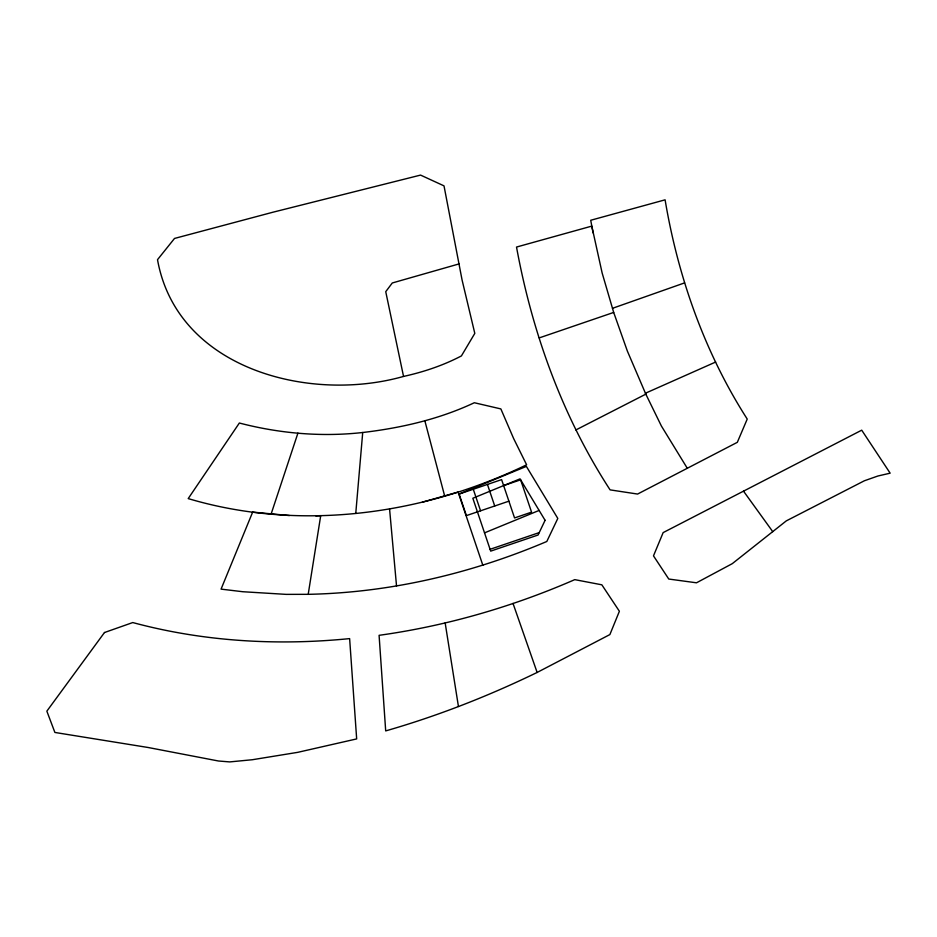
<?xml version="1.0" encoding="UTF-8"?>
<svg xmlns="http://www.w3.org/2000/svg" width="937" height="937" viewBox="0 0 937 937"><rect width="100%" height="100%" fill="white"/><g stroke="black" fill="none" stroke-linecap="round" stroke-linejoin="round"><path stroke-width="1.41" d="M355.767 513.335L362.713 432.507C401.048 427.998 439.266 419.237 474.321 402.734L500.862 408.919L513.652 438.586L526.617 464.787C422.634 515.045 299.934 531.783 188.208 498.601L239.357 423.02C279.46 433.48 321.473 437.134 362.713 432.507M289.381 515.561L252.65 512.117L221.062 589.127L242.8 591.727L286.172 594.374L308.203 594.327L320.712 515.666L315.781 515.877M271.086 514.132L297.919 433.128M772.732 531.63L732.289 563.652L696.496 582.802L668.772 579.043L653.487 555.864L663.15 532.603L861.712 430.177L890.15 473.173L877.899 476.008L864.347 480.786L786.295 520.878L772.732 531.63L743.521 491.164M575.845 429.966L645.827 394.149L627.38 351.117L613.688 312.431L602.151 273.03L591.797 226.11L516.521 247.052C532.239 332.752 562.446 416.625 610.092 489.875L637.582 494.057L737.325 442.323L747.234 419.062C704.8 352.874 678.072 277.211 665.094 199.827L590.72 220.265L593.074 232.891M537.135 672.45C488.4 696.086 437.766 715.927 385.693 730.907L379.087 635.321C446.469 625.951 512.434 606.801 574.768 579.64L601.847 584.817L619.392 611.264L609.882 634.572L537.135 672.45L513.019 603.416M715.634 362.045L645.382 393.247L661.381 425.995L687.289 468.266M458.814 494.162L526.371 466.403L557.808 518.43L546.81 541.481C471.393 573.538 390.26 592.688 308.203 594.327M484.534 532.86L539.115 510.431M612.505 308.308L684.584 282.892M539.279 337.882L613.688 312.431M503.626 485.6L520.632 479.826L531.56 512.152L514.554 517.938L501.611 479.615L459.107 494.057L466.392 515.619L508.896 501.178M490.086 549.305L539.232 532.603M459.025 263.918L392.287 282.974L385.739 291.676L403.542 376.428C309.421 403.168 177.14 369.143 157.51 259.678L174.516 238.443L272.749 212.266L420.561 175.09L444.009 185.866L462.07 279.952L474.801 333.385L461.414 355.919C443.189 365.465 423.594 372.001 403.542 376.428M422.341 502.185L458.099 492.054L482.86 565.304M487.439 484.429L494.724 505.992M473.279 489.243L480.564 510.806M424.859 420.818L444.712 496.2M445.157 622.906L458.439 706.51M389.558 508.838L396.538 586.012M545.088 520.316L538.072 535.015L490.695 551.12L472.834 498.25L520.047 478.854L545.088 520.316M104.487 632.522L46.85 711.16L54.885 732.453L148.105 747.492L218.438 760.996L229.717 761.91L252.334 759.731L297.673 752.352L356.669 738.918L349.63 638.612C277.047 645.839 203.317 641.587 132.761 622.555L104.487 632.522"/></g></svg>
